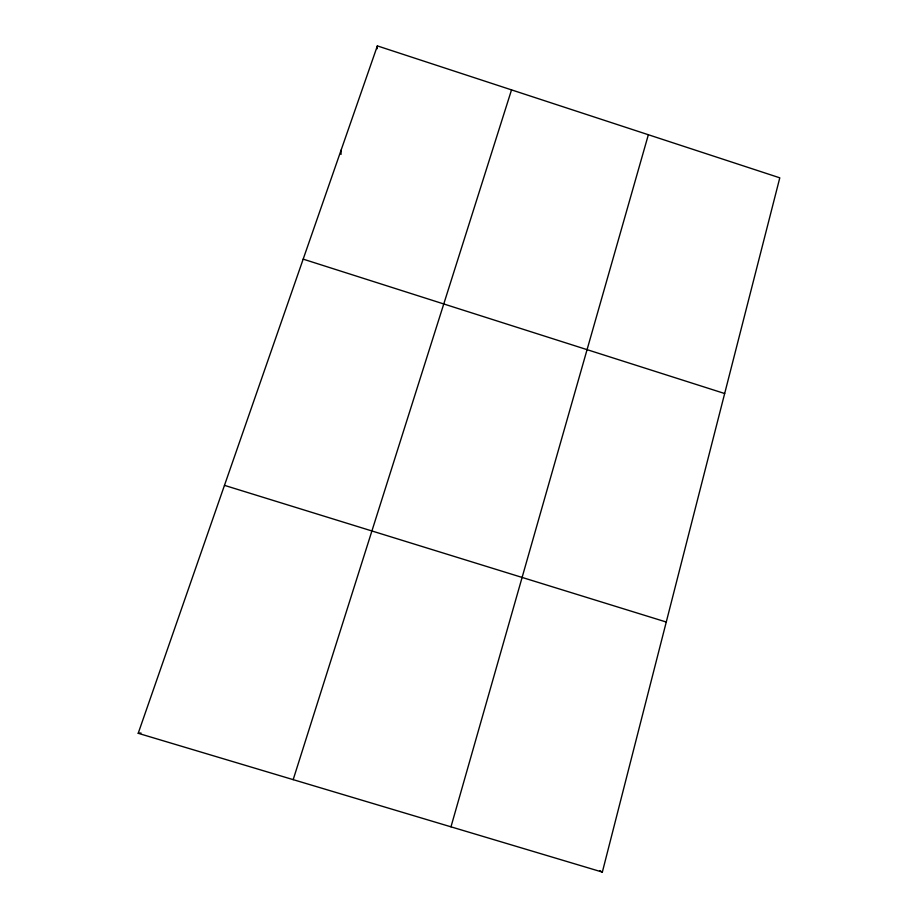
<?xml version="1.0" encoding="UTF-8"?>
<svg xmlns="http://www.w3.org/2000/svg" width="918" height="918" viewBox="0 0 918 918"><rect width="100%" height="100%" fill="white"/><g stroke="black" fill="none" stroke-linecap="round" stroke-linejoin="round"><path stroke-width="1.38" d="M341.014 154.419L341.094 150.162M377.172 48.746L377.367 45.9L779.795 177.828L602.346 872.1L138.205 733.298L377.367 45.9M450.979 826.831L648.36 134.739M293.186 779.646L511.533 89.884M138.205 733.298L141.028 733.023M224.474 485.358L666.261 622.025M303.181 259.14L724.669 393.524M599.924 870.689L602.346 872.1"/></g></svg>
